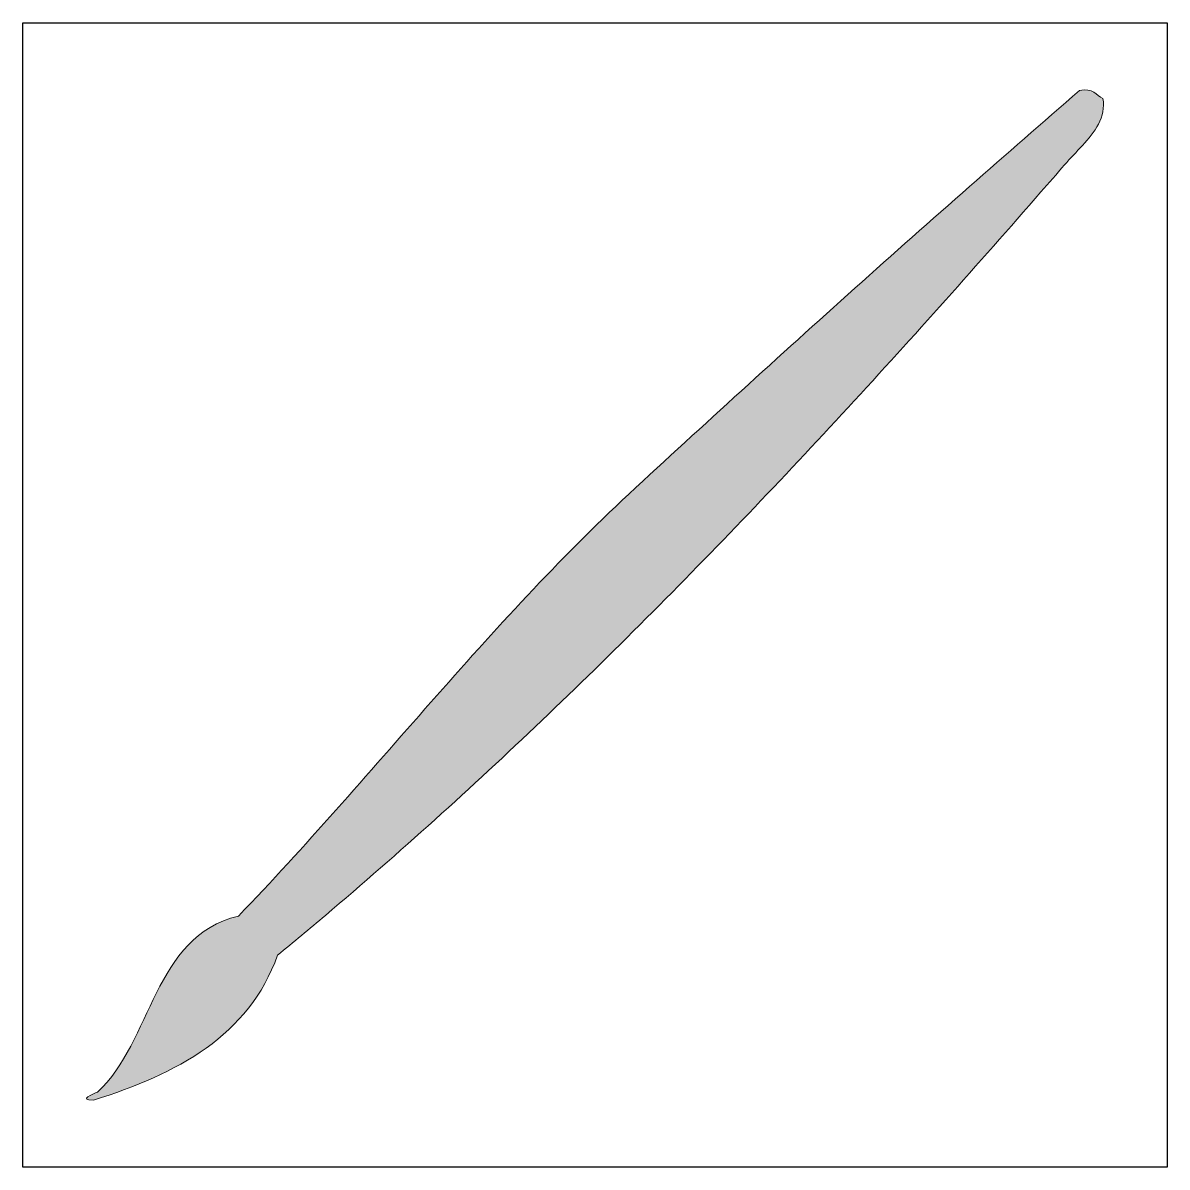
# Model space of a CAD drawing. Header units: inches. Extents: x 0 to 114, y 0 to 114.
import ezdxf

# ---------------------------------------------------------------- set-up
doc = ezdxf.new("R2010")
doc.units = ezdxf.units.IN
doc.header["$MEASUREMENT"] = 0
doc.layers.add('Image Background', color=7, linetype='Continuous')
doc.layers.add('Layer 1', color=7, linetype='Continuous')
picture_1 = doc.add_image_def('image1.png', size_in_pixel=(1350, 1350))

msp = doc.modelspace()

# ---------------------------------------------------------------- hatches: boundary and pattern name
at = {"layer": 'Layer 1', "true_color": 0x2e3191}
h = msp.add_hatch(color=177, dxfattribs=at)
edge = h.paths.add_edge_path()
edge.add_spline(control_points=[(107.89, 106.74), (108.22, 104.91), (107.02, 103.33), (105.85, 102.06), (105.25, 101.41), (104.63, 100.78), (104.05, 100.11), (103.27, 99.21), (102.49, 98.31), (101.7, 97.42), (98.55, 93.8), (95.38, 90.2), (92.18, 86.62), (88.96, 83.02), (85.72, 79.44), (82.44, 75.89), (79.15, 72.32), (75.83, 68.77), (72.47, 65.27), (69.11, 61.75), (65.71, 58.26), (62.27, 54.82), (58.83, 51.37), (55.36, 47.97), (51.83, 44.61), (48.32, 41.26), (44.76, 37.95), (41.15, 34.7), (37.56, 31.46), (33.91, 28.27), (30.22, 25.15), (28.64, 23.81), (27.04, 22.48), (25.44, 21.16), (22.55, 13.12), (15.42, 9.3), (7.07, 6.7), (5.42, 6.64), (7.07, 7.32), (7.46, 7.49), (12.95, 12.55), (13, 23.05), (21.53, 25.07), (24.86, 28.53), (28.08, 32.07), (31.26, 35.66), (34.45, 39.24), (37.59, 42.85), (40.76, 46.44), (43.92, 50.03), (47.11, 53.6), (50.39, 57.08), (53.66, 60.57), (57.02, 63.97), (60.53, 67.23), (64.25, 70.69), (68.01, 74.12), (71.77, 77.54), (75.54, 80.98), (79.32, 84.4), (83.12, 87.8), (86.92, 91.21), (90.73, 94.59), (94.57, 97.96), (98.21, 101.17), (101.87, 104.36), (105.55, 107.53), (106.9, 107.84), (107.2, 107.09), (107.89, 106.74)], knot_values=[0, 0, 0, 0, 1, 1, 1, 2, 2, 2, 3, 3, 3, 4, 4, 4, 5, 5, 5, 6, 6, 6, 7, 7, 7, 8, 8, 8, 9, 9, 9, 10, 10, 10, 11, 11, 11, 12, 12, 12, 13, 13, 13, 14, 14, 14, 15, 15, 15, 16, 16, 16, 17, 17, 17, 18, 18, 18, 19, 19, 19, 20, 20, 20, 21, 21, 21, 22, 22, 22, 23, 23, 23, 23], degree=3, periodic=1)

# ---------------------------------------------------------------- linework, layer by layer
at = {"layer": 'Layer 1', "lineweight": 0}
msp.add_open_spline([(107.89, 106.74), (108.22, 104.91), (107.02, 103.33), (105.85, 102.06), (105.25, 101.41), (104.63, 100.78), (104.05, 100.11), (103.27, 99.21), (102.49, 98.31), (101.7, 97.42), (98.55, 93.8), (95.38, 90.2), (92.18, 86.62), (88.96, 83.02), (85.72, 79.44), (82.44, 75.89), (79.15, 72.32), (75.83, 68.77), (72.47, 65.27), (69.11, 61.75), (65.71, 58.26), (62.27, 54.82), (58.83, 51.37), (55.36, 47.97), (51.83, 44.61), (48.32, 41.26), (44.76, 37.95), (41.15, 34.7), (37.56, 31.46), (33.91, 28.27), (30.22, 25.15), (28.64, 23.81), (27.04, 22.48), (25.44, 21.16), (22.55, 13.12), (15.42, 9.3), (7.07, 6.7), (5.42, 6.64), (7.07, 7.32), (7.46, 7.49), (12.95, 12.55), (13, 23.05), (21.53, 25.07), (24.86, 28.53), (28.08, 32.07), (31.26, 35.66), (34.45, 39.24), (37.59, 42.85), (40.76, 46.44), (43.92, 50.03), (47.11, 53.6), (50.39, 57.08), (53.66, 60.57), (57.02, 63.97), (60.53, 67.23), (64.25, 70.69), (68.01, 74.12), (71.77, 77.54), (75.54, 80.98), (79.32, 84.4), (83.12, 87.8), (86.92, 91.21), (90.73, 94.59), (94.57, 97.96), (98.21, 101.17), (101.87, 104.36), (105.55, 107.53), (106.9, 107.84), (107.2, 107.09), (107.89, 106.74)], degree=3, knots=[0, 0, 0, 0, 1, 1, 1, 2, 2, 2, 3, 3, 3, 4, 4, 4, 5, 5, 5, 6, 6, 6, 7, 7, 7, 8, 8, 8, 9, 9, 9, 10, 10, 10, 11, 11, 11, 12, 12, 12, 13, 13, 13, 14, 14, 14, 15, 15, 15, 16, 16, 16, 17, 17, 17, 18, 18, 18, 19, 19, 19, 20, 20, 20, 21, 21, 21, 22, 22, 22, 23, 23, 23, 23], dxfattribs=at)

# ---------------------------------------------------------------- pictures from other files: only their frames are drawn
at = {"layer": 'Image Background'}
image = msp.add_image(picture_1, insert=(0, 0), size_in_units=(114.3, 114.3), dxfattribs=at)

doc.saveas('drawing.dxf')
